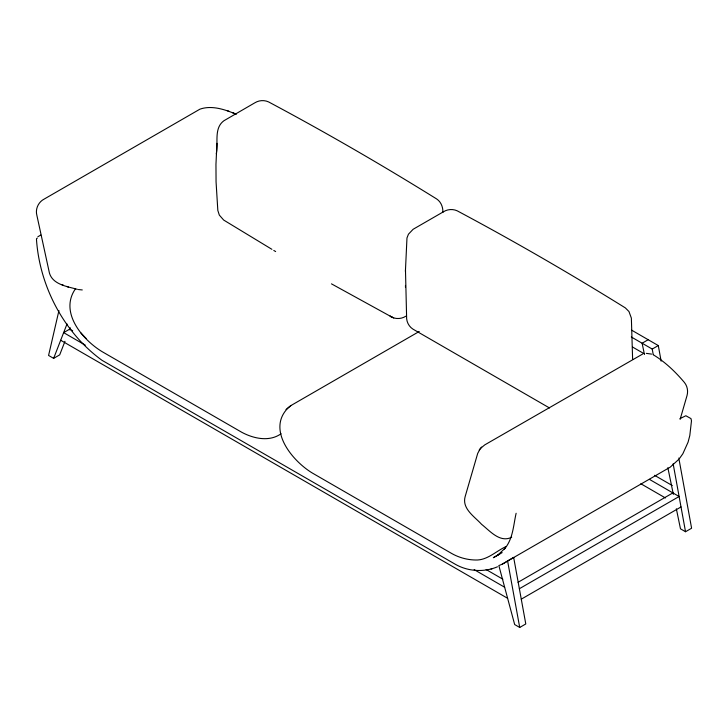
<?xml version="1.0" encoding="UTF-8"?>
<svg xmlns="http://www.w3.org/2000/svg" width="728" height="728" viewBox="0 0 728 728"><rect width="100%" height="100%" fill="white"/><g stroke="black" fill="none" stroke-linecap="round" stroke-linejoin="round"><path stroke-width="1.09" d="M549.494 407.962L412.931 329.12C409.391 326.881 407.052 322.895 406.643 318.746L405.478 269.924L406.97 237.974L408.444 234.207L413.122 229.284L443.452 211.775C447.511 209.2 452.816 208.818 457.184 210.811C514.314 241.268 570.352 273.719 625.334 307.889L628.965 311.529L631.367 318.109L632.623 359.45M405.469 287.232L405.469 285.412M405.469 271.799L405.478 269.924M216.953 143.307L215.961 164.328L216.061 181.818L217.827 210.428L219.328 215.097L223.678 220.056L271.899 249.322M216.307 153.799C218.464 143.079 213.613 128.173 223.951 120.721L254.782 102.848C258.84 100.273 264.146 99.891 268.514 101.884C325.634 132.341 381.681 164.792 436.664 198.962C441.086 201.874 443.161 207.344 442.87 212.503M58.941 310.574L48.576 355.455L53.635 358.367L59.696 354.864L64.974 341.305M680.125 419.355L687.023 395.577C688.288 391.136 687.369 386.104 684.438 382.5C675.466 371.853 665.228 361.998 653.271 354.764M36.609 238.848L37.301 238.029M53.635 358.367L67.031 323.933M69.442 329.82L70.252 327.736M480.171 448.858L477.695 453.417L465.137 496.642C461.752 508.763 474.674 516.662 481.572 524.315C489.826 530.812 499.918 543.17 511.693 537.237M288.37 407.635C266.202 429.393 292.256 460.942 312.358 473.045L451.797 553.544C459.031 557.621 467.276 559.878 475.575 560.014C487.169 560.469 496.014 551.16 505.896 546.619M679.415 458.613L682.855 453.762L688.069 442.178L689.807 435.535L691.482 420.829L690.981 418.6L685.84 415.743L680.034 418.636M480.589 448.357L484.775 444.872L642.569 354.09M479.206 450.05L481.608 447.092M75.394 288.916C59.186 312.175 82.328 339.694 102.202 351.706L241.641 432.214C253.453 438.602 269.296 442.142 281.044 433.761M516.125 513.267C513.395 525.106 513.104 539.175 504.322 549.112L505.105 548.23L497.661 555.191L493.32 557.712L502.156 552.607M678.633 459.495L670.224 467.158L502.384 564.054M288.579 407.471L290.954 405.541L419.237 331.477M286.031 409.527L290.954 405.541M37.865 236.736L40.814 235.035M648.184 339.721L642.114 343.225L644.417 354.336M631.303 336.982L652.224 349.067L658.294 345.563L661.142 361.152M497.661 555.191L499.617 554.063M507.589 560.924L513.659 557.42L525.789 623.96L519.719 627.463L514.669 624.551L498.835 565.565A108.49 62.635 60 0 0 507.589 560.924L519.719 627.463M518.036 582.309L672.881 492.911M519.364 588.734L679.115 496.505L649.44 479.379M521.266 599.171L681.017 506.943M676.348 508.808L680.48 528.819L685.53 531.731L691.6 528.237L678.805 458.058M405.906 316.17C401.192 319.255 394.749 319.401 390.099 316.116M36.464 239.257C39.576 286.149 63.864 332.669 102.066 360.342L455.382 564.318C468.04 571.525 484.084 572.536 497.488 566.784M491 568.987L492.174 568.75M646.309 353.353L651.569 354.108M78.424 289.553L82.273 289.944M77.432 289.353C67.458 286.523 52.789 284.684 49.422 273.018L36.864 215.306C35.135 209.036 38.411 201.965 44.199 199.072L199.9 109.182C211.83 104.959 225.179 109.582 236.3 114.296M227.427 110.729L229.211 111.411M232.56 112.685L234.261 113.341M61.58 284.484L63.272 285.13M66.621 286.404L68.414 287.096M391.755 316.971L390.445 316.307L393.684 317.963M392.019 317.162L331.468 283.856M631.476 330.075L658.294 345.563M632.505 347.01L644.307 353.826M654.518 475.302L672.253 485.54M640.84 483.747L665.438 497.952M72.663 330.831L69.715 329.129L63.645 332.632L85.303 345.136M486.113 569.533L502.848 579.197M474.137 569.624L504.65 587.241M60.679 340.258L507.616 598.298M273.783 250.441L275.657 251.57M80.817 332.851L86.077 338.393M667.849 467.695L673.355 494.367M652.224 349.067L653.244 354.636M673.145 463.791L685.53 531.731M513.659 557.42A108.49 62.635 60 0 1 511.83 558.649"/></g></svg>
